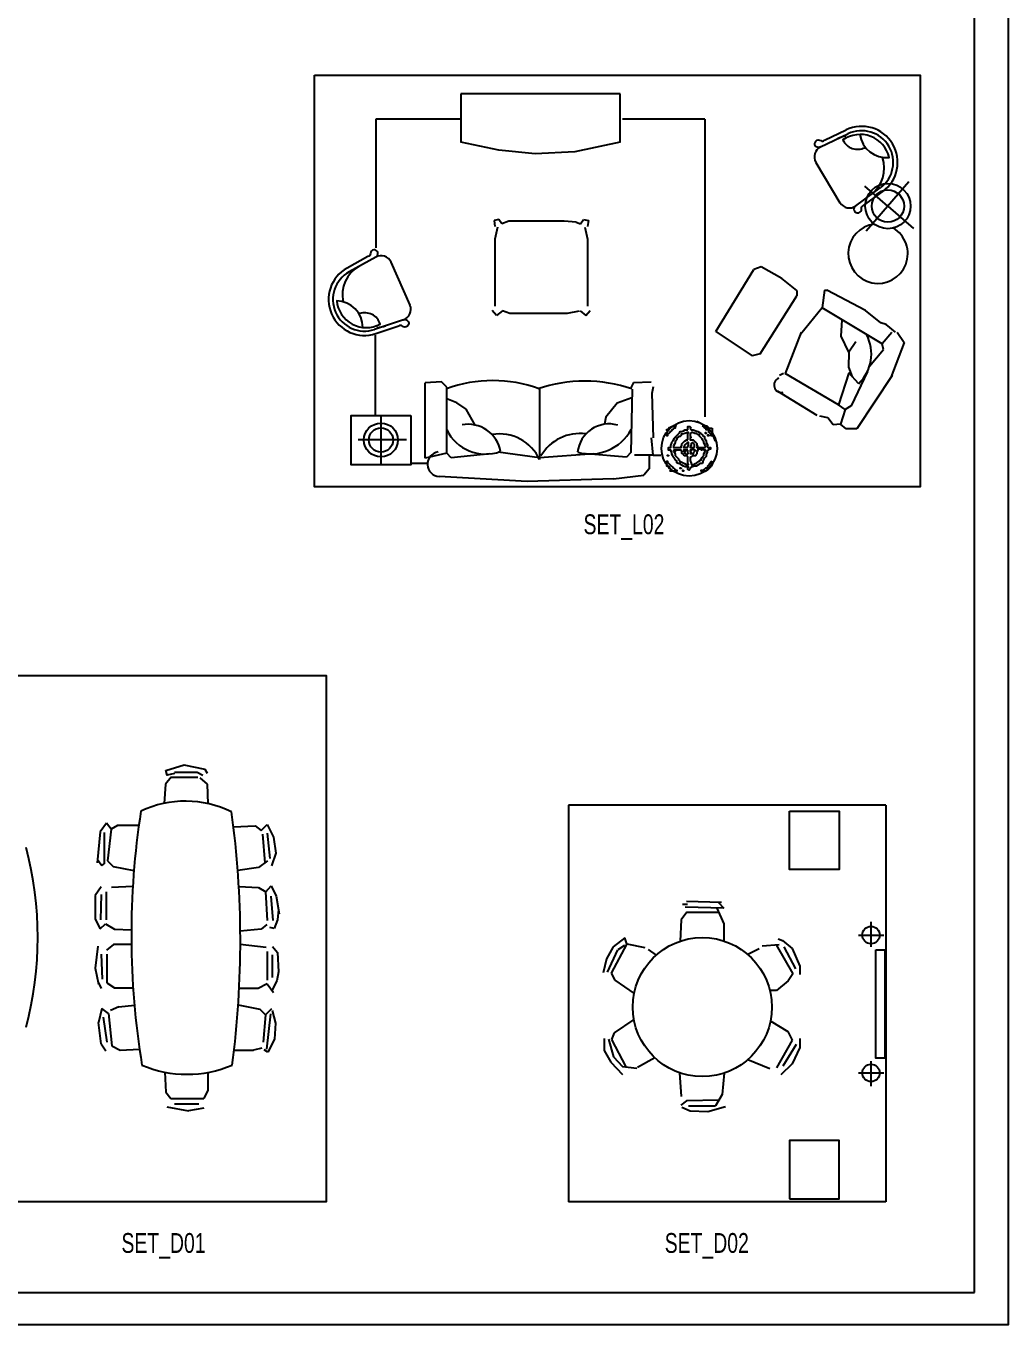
# Model space of a CAD drawing. Header units: inches. Extents: x 4.8 to 47.3, y 10 to 34.8.
# Drawn here: x 15.89 to 25.79, y 10.03 to 23.14 of the extents above; entities that cross this region are included whole.
import ezdxf
from ezdxf.enums import TextEntityAlignment as Align

# ---------------------------------------------------------------- set-up
doc = ezdxf.new("R2010")
doc.units = ezdxf.units.IN
doc.header["$MEASUREMENT"] = 0
doc.layers.add('02', color=2, linetype='Continuous')
doc.layers.add('kadrbm', color=4, linetype='Continuous')
doc.styles.get("Standard").update_dxf_attribs({"font": 'arial.ttf'})

# ---------------------------------------------------------------- blocks, each defined once
blk = doc.blocks.new('kadrbm')
at = {"layer": 'kadrbm', "color": 4}
blk.add_lwpolyline([(0, 0), (0, 24.797), (21, 24.797), (21, 0), (0, 0)], close=True, dxfattribs=at)
blk.add_lwpolyline([(20.663, 0.326), (20.663, 24.46), (0.337, 24.46), (0.337, 0.326), (20.663, 0.326)], dxfattribs=at)

msp = doc.modelspace()

# ---------------------------------------------------------------- linework, layer by layer
at = {"layer": '02'}
for p, q in [((21.881, 22.452), (20.274, 22.452)), ((20.274, 22.452), (20.274, 21.964)), ((21.881, 21.963), (21.881, 22.452)), ((20.274, 22.195), (19.417, 22.195)), ((19.417, 22.195), (19.417, 20.898)), ((22.734, 22.195), (21.906, 22.195)), ((22.734, 22.195), (22.734, 19.195)), ((23.901, 21.915), (24.178, 22.047)), ((23.941, 21.983), (24.159, 22.087)), ((20.66, 21.882), (20.274, 21.964)), ((21.026, 21.845), (20.66, 21.882)), ((21.881, 21.963), (21.424, 21.865)), ((21.424, 21.865), (21.026, 21.845)), ((23.854, 21.759), (24.097, 21.353)), ((24.257, 21.321), (24.504, 21.502)), ((24.581, 21.319), (24.348, 21.521)), ((24.793, 21.563), (24.361, 21.065)), ((24.335, 21.324), (24.53, 21.467)), ((24.581, 21.319), (24.839, 21.094)), ((20.658, 21.184), (20.61, 21.175)), ((20.61, 21.175), (20.618, 21.113)), ((20.644, 21.105), (20.618, 20.985)), ((20.69, 21.14), (20.658, 21.184)), ((20.76, 21.168), (20.69, 21.14)), ((21.317, 21.168), (20.76, 21.168)), ((21.439, 21.157), (21.317, 21.168)), ((21.439, 21.157), (21.481, 21.14)), ((21.481, 21.14), (21.513, 21.184)), ((21.513, 21.184), (21.561, 21.175)), ((21.527, 21.105), (21.553, 20.985)), ((21.561, 21.175), (21.553, 21.113)), ((20.618, 20.985), (20.618, 20.309)), ((21.553, 20.985), (21.553, 20.309)), ((19.339, 20.811), (19.128, 20.694)), ((19.417, 20.805), (19.149, 20.655)), ((19.763, 20.32), (19.572, 20.753)), ((23.303, 20.707), (23.229, 20.678)), ((23.513, 20.59), (23.303, 20.707)), ((22.845, 20.054), (23.229, 20.678)), ((23.663, 20.469), (23.513, 20.59)), ((23.663, 20.469), (23.664, 20.414)), ((23.942, 20.472), (23.918, 20.292)), ((23.942, 20.472), (23.966, 20.472)), ((24.354, 20.265), (23.966, 20.472)), ((23.293, 19.828), (23.664, 20.414)), ((20.635, 20.214), (20.592, 20.267)), ((20.694, 20.261), (20.635, 20.214)), ((20.769, 20.236), (20.694, 20.261)), ((21.347, 20.236), (20.769, 20.236)), ((21.47, 20.259), (21.347, 20.236)), ((21.477, 20.261), (21.536, 20.214)), ((21.536, 20.214), (21.579, 20.267)), ((23.918, 20.292), (23.7, 20.024)), ((24.524, 19.929), (23.918, 20.292)), ((24.51, 20.141), (24.354, 20.265)), ((19.697, 20.171), (19.405, 20.074)), ((19.649, 20.109), (19.419, 20.032)), ((22.845, 20.054), (23.213, 19.81)), ((23.708, 20.046), (23.545, 19.629)), ((24.111, 20.006), (24.12, 20.171)), ((24.564, 20.123), (24.51, 20.141)), ((24.619, 20.045), (24.524, 19.929)), ((24.659, 20.046), (24.564, 20.123)), ((24.675, 20.046), (24.744, 19.944)), ((19.412, 20.018), (19.412, 19.197)), ((24.188, 19.844), (24.111, 20.006)), ((24.257, 19.949), (24.188, 19.844)), ((24.536, 19.872), (24.524, 19.929)), ((24.744, 19.944), (24.61, 19.589)), ((23.293, 19.828), (23.213, 19.81)), ((24.188, 19.844), (24.182, 19.693)), ((24.396, 19.706), (24.536, 19.872)), ((24.182, 19.693), (24.22, 19.598)), ((24.374, 19.651), (24.209, 19.303)), ((20.081, 19.545), (19.915, 19.536)), ((19.915, 18.778), (19.915, 19.536)), ((20.134, 19.492), (20.081, 19.545)), ((22.017, 19.54), (21.987, 19.48)), ((22.017, 19.54), (22.195, 19.545)), ((23.527, 19.632), (23.488, 19.612)), ((24.082, 19.315), (23.545, 19.629)), ((24.186, 19.636), (24.082, 19.315)), ((24.285, 19.528), (24.186, 19.636)), ((24.624, 19.61), (24.267, 19.073)), ((20.134, 18.826), (20.134, 19.492)), ((21.069, 19.475), (21.069, 18.762)), ((22.002, 19.474), (21.99, 18.834)), ((22.203, 19.432), (22.218, 19.5)), ((22.217, 18.983), (22.203, 19.432)), ((23.869, 19.208), (23.469, 19.451)), ((20.235, 19.336), (20.134, 19.376)), ((20.329, 19.271), (20.235, 19.336)), ((20.419, 19.111), (20.329, 19.271)), ((21.852, 19.33), (21.738, 19.189)), ((22, 19.385), (21.852, 19.33)), ((24.151, 19.268), (24.082, 19.315)), ((24.151, 19.268), (24.104, 19.121)), ((24.209, 19.303), (24.151, 19.268)), ((19.47, 19.203), (19.47, 18.708)), ((21.738, 19.189), (21.724, 19.118)), ((22.737, 19.104), (22.655, 19.145)), ((23.975, 19.184), (23.895, 19.2)), ((24.028, 19.112), (23.975, 19.184)), ((22.843, 18.947), (22.811, 19.023)), ((24.104, 19.121), (24.028, 19.112)), ((24.161, 19.072), (24.104, 19.121)), ((24.267, 19.073), (24.161, 19.072)), ((19.727, 18.96), (19.239, 18.96)), ((22.215, 18.808), (22.196, 18.983)), ((20.134, 18.826), (19.915, 18.778)), ((20.177, 18.78), (20.134, 18.826)), ((20.569, 18.82), (20.177, 18.78)), ((21.069, 18.781), (20.651, 18.836)), ((21.616, 18.821), (21.069, 18.781)), ((21.945, 18.788), (21.544, 18.822)), ((21.99, 18.834), (21.945, 18.788)), ((22.215, 18.808), (22.026, 18.808)), ((22.175, 18.808), (22.175, 18.668)), ((22.292, 18.802), (22.215, 18.802)), ((19.94, 18.723), (19.782, 18.723)), ((21.814, 18.569), (22.121, 18.605)), ((22.175, 18.668), (22.121, 18.605)), ((20.943, 18.54), (20.057, 18.591)), ((21.814, 18.569), (20.943, 18.54)), ((17.485, 15.682), (17.303, 15.624)), ((17.388, 15.611), (17.616, 15.611)), ((17.697, 15.638), (17.485, 15.682)), ((17.616, 15.611), (17.676, 15.581)), ((17.722, 15.595), (17.697, 15.638)), ((17.299, 15.488), (17.283, 15.295)), ((17.354, 15.561), (17.299, 15.488)), ((17.354, 15.561), (17.625, 15.561)), ((17.644, 15.553), (17.717, 15.489)), ((17.717, 15.489), (17.726, 15.292)), ((21.36, 15.277), (21.36, 11.277)), ((24.56, 15.277), (21.36, 15.277)), ((24.56, 15.277), (24.56, 11.277)), ((16.702, 15.094), (16.638, 15.009)), ((16.751, 15.035), (16.702, 15.094)), ((16.814, 15.073), (16.751, 15.035)), ((17.029, 15.073), (16.814, 15.073)), ((17.983, 15.059), (18.202, 15.068)), ((18.202, 15.068), (18.262, 15.023)), ((18.262, 15.023), (18.322, 15.083)), ((18.322, 15.083), (18.386, 14.954)), ((16.638, 15.009), (16.61, 14.695)), ((16.681, 15.003), (16.681, 14.686)), ((16.751, 15.035), (16.715, 14.715)), ((18.276, 14.986), (18.298, 14.695)), ((18.322, 14.994), (18.349, 14.74)), ((18.386, 14.954), (18.409, 14.794)), ((16.613, 14.728), (16.657, 14.668)), ((16.657, 14.668), (16.681, 14.686)), ((16.715, 14.715), (16.77, 14.66)), ((18.328, 14.717), (18.235, 14.647)), ((18.409, 14.794), (18.366, 14.664)), ((16.77, 14.66), (16.979, 14.618)), ((18.235, 14.647), (18.026, 14.618)), ((16.65, 14.452), (16.589, 14.365)), ((16.968, 14.457), (16.753, 14.447)), ((18.036, 14.458), (18.235, 14.447)), ((18.235, 14.447), (18.311, 14.402)), ((18.311, 14.402), (18.362, 14.463)), ((18.362, 14.463), (18.413, 14.36)), ((16.589, 14.365), (16.589, 14.126)), ((16.651, 14.376), (16.642, 14.122)), ((16.699, 14.402), (16.699, 14.122)), ((18.327, 14.114), (18.311, 14.402)), ((18.361, 14.359), (18.379, 14.114)), ((18.413, 14.36), (18.445, 14.18)), ((22.903, 14.297), (22.551, 14.307)), ((22.87, 14.298), (22.926, 14.238)), ((18.437, 14.224), (18.426, 14.12)), ((22.553, 14.197), (22.495, 14.121)), ((22.562, 14.276), (22.511, 14.276)), ((22.926, 14.238), (22.537, 14.249)), ((22.553, 14.197), (22.876, 14.197)), ((22.857, 14.239), (22.926, 14.079)), ((16.589, 14.126), (16.641, 14.031)), ((16.641, 14.031), (16.692, 14.082)), ((16.692, 14.082), (16.785, 14.028)), ((16.785, 14.028), (16.954, 14.019)), ((18.263, 14.028), (18.052, 14.008)), ((18.319, 14.074), (18.263, 14.028)), ((18.394, 14.035), (18.349, 14.044)), ((18.426, 14.12), (18.394, 14.035)), ((22.495, 14.121), (22.486, 13.905)), ((22.926, 14.079), (22.926, 13.908)), ((24.41, 14.099), (24.41, 13.847)), ((21.93, 13.938), (21.812, 13.848)), ((21.95, 13.879), (21.93, 13.938)), ((23.476, 13.928), (23.519, 13.911)), ((23.519, 13.911), (23.614, 13.833)), ((24.284, 13.967), (24.54, 13.967)), ((16.616, 13.855), (16.589, 13.635)), ((16.65, 13.775), (16.659, 13.521)), ((16.773, 13.871), (16.702, 13.814)), ((16.708, 13.775), (16.708, 13.485)), ((16.954, 13.871), (16.773, 13.871)), ((18.052, 13.876), (18.313, 13.845)), ((18.324, 13.8), (18.324, 13.513)), ((18.374, 13.767), (18.374, 13.538)), ((18.377, 13.851), (18.426, 13.792)), ((18.426, 13.792), (18.436, 13.598)), ((21.812, 13.848), (21.743, 13.727)), ((21.754, 13.593), (21.857, 13.819)), ((21.95, 13.879), (21.792, 13.584)), ((21.927, 13.862), (21.857, 13.819)), ((21.95, 13.879), (22.13, 13.841)), ((22.164, 13.82), (22.245, 13.766)), ((23.283, 13.829), (23.168, 13.771)), ((23.312, 13.858), (23.485, 13.872)), ((23.456, 13.869), (23.621, 13.577)), ((23.531, 13.847), (23.65, 13.627)), ((23.614, 13.833), (23.694, 13.655)), ((16.589, 13.635), (16.623, 13.473)), ((21.743, 13.727), (21.71, 13.585)), ((23.694, 13.655), (23.694, 13.568)), ((18.419, 13.504), (18.371, 13.407)), ((18.436, 13.598), (18.419, 13.504)), ((21.792, 13.584), (21.828, 13.512)), ((21.828, 13.512), (22.022, 13.379)), ((23.575, 13.504), (23.457, 13.407)), ((23.621, 13.577), (23.575, 13.504)), ((16.619, 13.492), (16.651, 13.429)), ((16.708, 13.485), (16.785, 13.436)), ((16.785, 13.436), (16.971, 13.436)), ((18.231, 13.428), (18.04, 13.428)), ((18.322, 13.474), (18.231, 13.428)), ((18.322, 13.474), (18.388, 13.387)), ((23.457, 13.407), (23.391, 13.407)), ((16.827, 13.243), (16.744, 13.205)), ((16.827, 13.243), (16.984, 13.261)), ((18.03, 13.264), (18.249, 13.219)), ((16.656, 13.225), (16.621, 13.084)), ((16.722, 13.176), (16.656, 13.225)), ((16.67, 13.14), (16.707, 12.886)), ((16.722, 13.176), (16.758, 12.849)), ((18.249, 13.219), (18.306, 13.162)), ((18.306, 13.162), (18.284, 12.886)), ((18.306, 13.162), (18.371, 13.225)), ((18.356, 13.174), (18.316, 12.818)), ((18.375, 13.208), (18.407, 13.078)), ((22.02, 13.114), (21.821, 12.982)), ((16.65, 12.869), (16.621, 13.084)), ((18.407, 13.078), (18.398, 12.916)), ((21.821, 12.982), (21.794, 12.914)), ((23.4, 13.099), (23.573, 12.993)), ((23.573, 12.993), (23.616, 12.906)), ((16.65, 12.869), (16.698, 12.801)), ((16.758, 12.849), (16.842, 12.807)), ((18.398, 12.916), (18.329, 12.787)), ((21.72, 12.924), (21.72, 12.802)), ((21.764, 12.916), (21.815, 12.74)), ((21.794, 12.914), (21.94, 12.637)), ((23.616, 12.906), (23.459, 12.628)), ((23.656, 12.865), (23.522, 12.645)), ((23.693, 12.924), (23.693, 12.834)), ((16.842, 12.807), (17.035, 12.817)), ((17.988, 12.806), (18.185, 12.806)), ((18.268, 12.828), (18.185, 12.806)), ((18.329, 12.787), (18.294, 12.81)), ((21.72, 12.802), (21.789, 12.684)), ((21.815, 12.74), (21.905, 12.641)), ((22.232, 12.729), (22.057, 12.632)), ((23.17, 12.713), (23.391, 12.621)), ((23.693, 12.834), (23.614, 12.669)), ((17.291, 12.584), (17.3, 12.382)), ((17.726, 12.582), (17.726, 12.403)), ((21.789, 12.684), (21.905, 12.56)), ((21.905, 12.641), (22.051, 12.626)), ((22.479, 12.579), (22.498, 12.34)), ((23.614, 12.669), (23.502, 12.557)), ((24.41, 12.696), (24.41, 12.444)), ((22.929, 12.576), (22.911, 12.358)), ((24.284, 12.577), (24.54, 12.577)), ((17.3, 12.382), (17.351, 12.319)), ((17.351, 12.319), (17.684, 12.319)), ((17.726, 12.403), (17.684, 12.319)), ((22.911, 12.358), (22.844, 12.246)), ((17.312, 12.236), (17.53, 12.195)), ((17.388, 12.264), (17.633, 12.264)), ((17.684, 12.223), (17.53, 12.195)), ((22.551, 12.294), (22.494, 12.252)), ((22.588, 12.192), (22.505, 12.228)), ((22.877, 12.302), (22.551, 12.294)), ((22.571, 12.246), (22.844, 12.246)), ((22.765, 12.184), (22.588, 12.192)), ((22.944, 12.234), (22.765, 12.184)), ((24.56, 11.277), (21.36, 11.277))]:
    msp.add_line(p, q, dxfattribs=at)
for points in [[(18.801, 22.638), (24.907, 22.638), (24.907, 18.487), (18.801, 18.487)], [(19.77, 19.208), (19.77, 18.708), (19.17, 18.708), (19.17, 19.208)], [(15.482, 16.584), (18.919, 16.584), (18.919, 11.277), (15.482, 11.277)], [(23.59, 15.217), (24.09, 15.217), (24.09, 14.627), (23.59, 14.627)], [(24.46, 13.817), (24.55, 13.817), (24.55, 12.727), (24.46, 12.727)], [(23.59, 11.307), (24.09, 11.307), (24.09, 11.897), (23.59, 11.897)]]:
    msp.add_lwpolyline(points, close=True, dxfattribs=at)
for points in [[(24.298, 22.041, 0.406369), (24.593, 21.809, 0.534799), (24.128, 21.986, 0.42371), (24.347, 21.908, 0.420016)], [(23.901, 21.915, -1.846634), (23.904, 21.979, 0.3823), (23.941, 21.983, 0.3823)], [(24.257, 21.321, 1.846634), (24.314, 21.293, -0.3823), (24.335, 21.324, -0.3823)], [(19.417, 20.805, 1.846634), (19.364, 20.84, -0.3823), (19.339, 20.811, -0.3823)], [(19.288, 20.095, 0.406369), (19.024, 20.363, 0.534799), (19.462, 20.129, 0.42371), (19.255, 20.234, 0.420016)], [(19.697, 20.171, -1.846634), (19.686, 20.108, 0.3823), (19.649, 20.109, 0.3823)]]:
    msp.add_lwpolyline(points, format="xyb", dxfattribs=at)
for points in [[(22.352, 19.07), (22.377, 19.07), (22.377, 19.087), (22.386, 19.087), (22.402, 19.095), (22.419, 19.104), (22.445, 19.104), (22.436, 19.091), (22.436, 19.078), (22.424, 19.078), (22.415, 19.07), (22.407, 19.061), (22.398, 19.053), (22.39, 19.044), (22.381, 19.036), (22.373, 19.027), (22.36, 19.019), (22.36, 19.002), (22.352, 19.002), (22.352, 19.04), (22.36, 19.049), (22.352, 19.057), (22.352, 19.07)], [(22.563, 19.061), (22.563, 19.095), (22.585, 19.095), (22.593, 19.087), (22.589, 19.074), (22.597, 19.061), (22.618, 19.061), (22.644, 19.053), (22.665, 19.044), (22.682, 19.036), (22.695, 19.027), (22.703, 19.019), (22.712, 19.011), (22.72, 19.002), (22.733, 18.994), (22.733, 18.972), (22.741, 18.964), (22.75, 18.955), (22.75, 18.934), (22.758, 18.917), (22.767, 18.905), (22.758, 18.896), (22.767, 18.884), (22.792, 18.884), (22.792, 18.867), (22.779, 18.867), (22.771, 18.858), (22.758, 18.85), (22.758, 18.837), (22.75, 18.812), (22.75, 18.795), (22.741, 18.786), (22.733, 18.778), (22.724, 18.765), (22.716, 18.748), (22.716, 18.735), (22.707, 18.723), (22.686, 18.723), (22.678, 18.714), (22.665, 18.706), (22.648, 18.697), (22.635, 18.697), (22.61, 18.689), (22.601, 18.689), (22.589, 18.68), (22.589, 18.668), (22.576, 18.655), (22.563, 18.663), (22.563, 18.676), (22.572, 18.689), (22.538, 18.689), (22.521, 18.697), (22.504, 18.706), (22.491, 18.714), (22.483, 18.723), (22.466, 18.723), (22.453, 18.731), (22.453, 18.744), (22.445, 18.752), (22.436, 18.761), (22.428, 18.769), (22.428, 18.778), (22.419, 18.786), (22.411, 18.799), (22.402, 18.816), (22.402, 18.833), (22.394, 18.85), (22.394, 18.858), (22.369, 18.858), (22.369, 18.884), (22.394, 18.884), (22.394, 18.905), (22.402, 18.93), (22.402, 18.939), (22.411, 18.947), (22.419, 18.96), (22.428, 18.977), (22.436, 18.989), (22.445, 18.998), (22.453, 19.006), (22.462, 19.015), (22.47, 19.023), (22.479, 19.032), (22.487, 19.044), (22.504, 19.044), (22.521, 19.053), (22.538, 19.061), (22.563, 19.061)], [(22.563, 18.96), (22.563, 19.023), (22.572, 19.036), (22.559, 19.036), (22.534, 19.027), (22.508, 19.019), (22.496, 19.019), (22.496, 19.006), (22.487, 18.994), (22.474, 18.994), (22.466, 18.985), (22.453, 18.977), (22.453, 18.964), (22.445, 18.955), (22.436, 18.947), (22.436, 18.934), (22.428, 18.917), (22.419, 18.9), (22.419, 18.884), (22.496, 18.884), (22.496, 18.892), (22.504, 18.909), (22.504, 18.922), (22.513, 18.93), (22.521, 18.939), (22.529, 18.947), (22.538, 18.951), (22.555, 18.96), (22.563, 18.96)], [(22.741, 18.884), (22.741, 18.9), (22.733, 18.917), (22.724, 18.934), (22.724, 18.947), (22.716, 18.955), (22.707, 18.964), (22.707, 18.972), (22.699, 18.981), (22.69, 18.989), (22.682, 18.998), (22.682, 19.011), (22.669, 19.011), (22.661, 19.019), (22.652, 19.027), (22.635, 19.027), (22.61, 19.036), (22.601, 19.036), (22.589, 19.027), (22.589, 18.998), (22.597, 18.989), (22.589, 18.981), (22.589, 18.96), (22.618, 18.96), (22.627, 18.951), (22.635, 18.943), (22.644, 18.934), (22.656, 18.926), (22.656, 18.905), (22.665, 18.896), (22.656, 18.884), (22.741, 18.884)], [(22.809, 19.078), (22.809, 19.002), (22.8, 19.002), (22.8, 19.015), (22.792, 19.023), (22.783, 19.032), (22.775, 19.04), (22.775, 19.049), (22.767, 19.061), (22.75, 19.061), (22.75, 19.078), (22.737, 19.078), (22.728, 19.087), (22.72, 19.095), (22.716, 19.104), (22.754, 19.104), (22.762, 19.095), (22.771, 19.087), (22.779, 19.078), (22.809, 19.078)], [(22.75, 19.036), (22.75, 19.027), (22.741, 19.027), (22.741, 19.036), (22.75, 19.036)], [(22.775, 19.011), (22.775, 19.002), (22.767, 19.002), (22.767, 19.011), (22.775, 19.011)], [(22.563, 18.884), (22.563, 18.892), (22.572, 18.909), (22.572, 18.934), (22.559, 18.934), (22.551, 18.926), (22.542, 18.917), (22.529, 18.909), (22.529, 18.896), (22.521, 18.884), (22.563, 18.884)], [(22.631, 18.884), (22.631, 18.913), (22.623, 18.922), (22.61, 18.934), (22.597, 18.926), (22.597, 18.909), (22.589, 18.892), (22.589, 18.884), (22.631, 18.884)], [(22.597, 18.714), (22.623, 18.714), (22.64, 18.723), (22.656, 18.731), (22.669, 18.74), (22.678, 18.748), (22.686, 18.757), (22.699, 18.757), (22.699, 18.765), (22.707, 18.782), (22.716, 18.795), (22.724, 18.803), (22.724, 18.816), (22.733, 18.833), (22.741, 18.85), (22.741, 18.858), (22.733, 18.858), (22.716, 18.867), (22.703, 18.858), (22.695, 18.867), (22.665, 18.867), (22.665, 18.858), (22.656, 18.841), (22.656, 18.82), (22.648, 18.812), (22.64, 18.799), (22.61, 18.799), (22.601, 18.79), (22.589, 18.782), (22.589, 18.752), (22.597, 18.727), (22.597, 18.714)], [(22.623, 18.824), (22.623, 18.837), (22.631, 18.845), (22.64, 18.854), (22.631, 18.858), (22.614, 18.867), (22.597, 18.858), (22.589, 18.858), (22.589, 18.845), (22.597, 18.837), (22.589, 18.824), (22.623, 18.824)], [(22.394, 18.672), (22.377, 18.672), (22.377, 18.689), (22.364, 18.689), (22.352, 18.697), (22.352, 18.748), (22.36, 18.748), (22.36, 18.735), (22.369, 18.727), (22.377, 18.718), (22.386, 18.71), (22.394, 18.701), (22.402, 18.693), (22.411, 18.685), (22.419, 18.676), (22.428, 18.668), (22.436, 18.655), (22.453, 18.655), (22.453, 18.646), (22.386, 18.646), (22.394, 18.659), (22.394, 18.672)], [(22.369, 18.807), (22.369, 18.799), (22.36, 18.799), (22.36, 18.807), (22.369, 18.807)], [(22.419, 18.858), (22.419, 18.85), (22.428, 18.833), (22.436, 18.816), (22.436, 18.803), (22.445, 18.795), (22.453, 18.786), (22.462, 18.778), (22.47, 18.769), (22.47, 18.761), (22.479, 18.752), (22.487, 18.744), (22.496, 18.74), (22.529, 18.723), (22.546, 18.714), (22.572, 18.714), (22.563, 18.727), (22.563, 18.786), (22.555, 18.799), (22.534, 18.799), (22.525, 18.807), (22.517, 18.816), (22.504, 18.824), (22.504, 18.845), (22.496, 18.858), (22.419, 18.858)], [(22.436, 18.85), (22.436, 18.841), (22.428, 18.841), (22.428, 18.85), (22.436, 18.85)], [(22.563, 18.858), (22.521, 18.858), (22.521, 18.845), (22.529, 18.837), (22.538, 18.828), (22.546, 18.816), (22.559, 18.816), (22.568, 18.824), (22.563, 18.837), (22.563, 18.858)], [(22.538, 18.85), (22.538, 18.841), (22.529, 18.841), (22.529, 18.85), (22.538, 18.85)], [(22.809, 18.748), (22.809, 18.714), (22.8, 18.697), (22.792, 18.685), (22.783, 18.676), (22.775, 18.668), (22.767, 18.659), (22.758, 18.655), (22.741, 18.646), (22.699, 18.646), (22.699, 18.655), (22.72, 18.655), (22.728, 18.663), (22.737, 18.672), (22.745, 18.68), (22.754, 18.68), (22.767, 18.689), (22.767, 18.701), (22.775, 18.71), (22.783, 18.718), (22.792, 18.727), (22.792, 18.735), (22.8, 18.744), (22.809, 18.748)], [(22.496, 18.68), (22.496, 18.672), (22.487, 18.672), (22.487, 18.68), (22.496, 18.68)], [(22.521, 18.655), (22.521, 18.646), (22.513, 18.646), (22.513, 18.655), (22.521, 18.655)], [(17.388, 15.597), (17.314, 15.579), (17.301, 15.629)]]:
    msp.add_lwpolyline(points, dxfattribs=at)
for centre, radius in [((24.581, 21.319), 0.228), ((24.581, 21.319), 0.163), ((19.47, 18.96), 0.171), ((22.578, 18.875), 0.28), ((19.47, 18.96), 0.122), ((24.41, 13.967), 0.0882), ((22.71, 13.241), 0.701), ((24.41, 12.577), 0.0882)]:
    msp.add_circle(centre, radius, dxfattribs=at)
for centre, radius, start, end in [((24.214, 21.699), 0.33, 99.8904, 115.5438), ((24.316, 21.76), 0.363, 306.2444, 115.5438), ((24.316, 21.76), 0.319, 306.2444, 115.5438), ((23.949, 21.816), 0.11, 115.5438, 210.8941), ((24.214, 21.699), 0.33, 306.2444, 19.6392), ((24.192, 21.41), 0.11, 210.8941, 306.2444), ((24.481, 20.839), 0.3, 96.968, 59.5608), ((19.412, 20.424), 0.33, 119.1269, 192.5218), ((19.471, 20.709), 0.11, 23.7766, 119.1269), ((19.305, 20.377), 0.363, 119.1269, 288.4263), ((19.305, 20.377), 0.319, 119.1269, 288.4263), ((19.662, 20.276), 0.11, 288.4263, 23.7766), ((19.412, 20.424), 0.33, 272.773, 288.4263), ((23.998, 19.829), 0.416, 313.4979, 27.4979), ((20.598, 18.193), 1.366, 70, 110), ((21.525, 18.095), 1.459, 71, 109), ((23.507, 19.514), 0.0743, 109.4979, 284.4979), ((20.524, 19.253), 0.435, 206, 290), ((20.351, 18.788), 0.33, 10, 101), ((20.663, 18.572), 0.449, 25, 99), ((21.474, 18.573), 0.452, 82, 150), ((21.769, 18.804), 0.318, 74, 174), ((21.582, 19.285), 0.465, 254, 332), ((20.064, 18.716), 0.125, 98, 267), ((25.088, 13.968), 8.134, 171.1666, 189.2896), ((17.498, 14.26), 1.057, 63.8986, 115.1056), ((8.469, 13.91), 9.584, 352.4723, 7.7899), ((12.508, 13.944), 3.503, 345.0274, 14.9726), ((17.515, 13.732), 1.169, 247.1049, 292.8696)]:
    msp.add_arc(centre, radius, start, end, dxfattribs=at)

# ---------------------------------------------------------------- block references
at = {"layer": 'kadrbm'}
msp.add_blockref('kadrbm', (4.792, 10.035), dxfattribs=at)

# ---------------------------------------------------------------- texts
at = {"layer": '02', "width": 0.7}
for s, p in [('SET_L02', (21.92, 18.01)), ('SET_D01', (17.278, 10.762)), ('SET_D02', (22.755, 10.762))]:
    msp.add_text(s, height=0.2, dxfattribs=at).set_placement(p, align=Align.CENTER)

doc.saveas('drawing.dxf')
